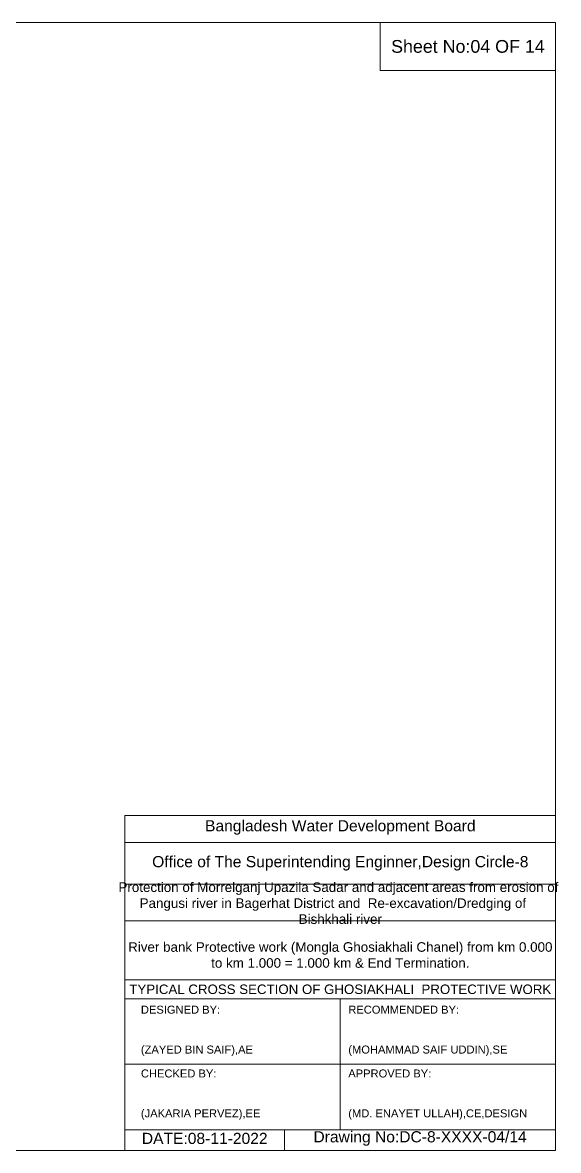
# Model space of a CAD drawing. Header units: inches. Extents: x 89000 to 305017, y -7071 to 0.
# Drawn here: x 151658 to 155017, y -7071 to 0 of the extents above; entities that cross this region are included whole.
import ezdxf

# ---------------------------------------------------------------- set-up
doc = ezdxf.new("R2010")
doc.units = ezdxf.units.IN
doc.header["$LTSCALE"] = 7
doc.header["$MEASUREMENT"] = 0
doc.layers.add('Cross Section Labels', color=7, linetype='Continuous', lineweight=9)
doc.styles.get("Standard").update_dxf_attribs({"font": 'arial.ttf'})

msp = doc.modelspace()

# ---------------------------------------------------------------- linework, layer by layer
at = {"layer": 'Cross Section Labels'}
for points in [[(145000, 0), (155000, 0), (155000, -7071), (145000, -7071)], [(153900, 0), (155000, 0), (155000, -300), (153900, -300)]]:
    msp.add_lwpolyline(points, close=True, dxfattribs=at)
for points in [[(152300, -7071), (152300, -4971), (155000, -4971)], [(152300, -5141), (155000, -5141)], [(152300, -5401), (155000, -5401)], [(152300, -5631), (155000, -5631)], [(152300, -6001), (155000, -6001)], [(152300, -6121), (155000, -6121)], [(153650, -6121), (153650, -6941)], [(152300, -6531), (155000, -6531)], [(152300, -6941), (155000, -6941)], [(153300, -6941), (153300, -7071)]]:
    msp.add_lwpolyline(points, dxfattribs=at)

# ---------------------------------------------------------------- texts
at = {"layer": 'Cross Section Labels', "attachment_point": 5}
for s, insert, char_height in [('Sheet No:04 OF 14', (154450, -150), 80), ('Bangladesh Water Development Board', (153650, -5046), 70), ('Office of The Superintending Enginner,Design Circle-8', (153650, -5271), 70)]:
    msp.add_mtext(s, dxfattribs=dict(at, insert=insert, char_height=char_height))
at = {"layer": 'Cross Section Labels'}
for s, insert, char_height, width, attachment_point in [('Protection of Morrelganj Upazila Sadar and adjacent areas from erosion of  Pangusi river in Bagerhat District and  Re-excavation/Dredging of     Bishkhali river', (153650, -5521), 60, 2800, 5), ('River bank Protective work (Mongla Ghosiakhali Chanel) from km 0.000 to km 1.000 = 1.000 km & End Termination.', (153650, -5846), 60, 2700, 5), ('TYPICAL CROSS SECTION OF GHOSIAKHALI  PROTECTIVE WORK', (153650, -6061), 59.5765532, 2800, 5), ('DESIGNED BY:^J^J^J(ZAYED BIN SAIF),AE', (152400, -6321), 50, 1400, 4), ('RECOMMENDED BY:^J^J^J(MOHAMMAD SAIF UDDIN),SE', (153700, -6321), 50, 1400, 4), ('CHECKED BY:^J^J^J(JAKARIA PERVEZ),EE', (152400, -6721), 50, 1400, 4), ('APPROVED BY:^J^J^J(MD. ENAYET ULLAH),CE,DESIGN', (153700, -6721), 50, 1400, 4), ('DATE:08-11-2022', (152800, -6996), 70, 1400, 5), ('Drawing No:DC-8-XXXX-04/14', (154150, -6996), 70, 2200, 5)]:
    msp.add_mtext(s, dxfattribs=dict(at, insert=insert, char_height=char_height, width=width, attachment_point=attachment_point))

doc.saveas('drawing.dxf')
